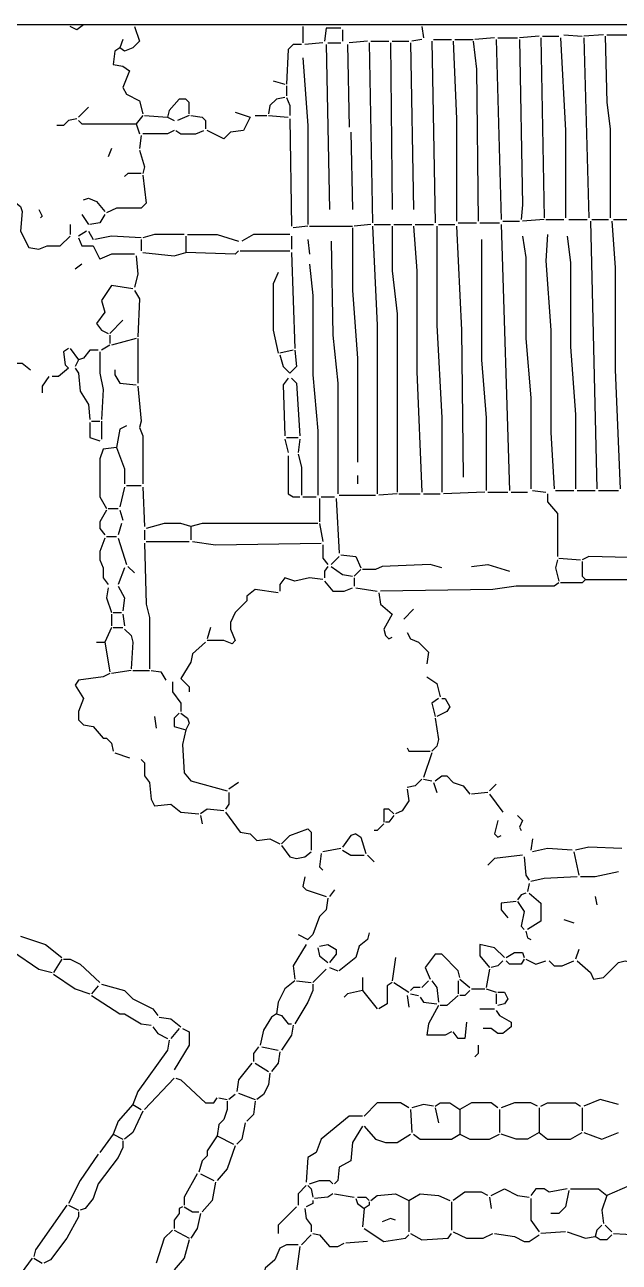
# Model space of a CAD drawing. Header units: millimetres. Extents: x 0 to 150953, y 0 to 85148.
# Drawn here: x 47772 to 58618, y 62566 to 85148 of the extents above; entities that cross this region are included whole.
import ezdxf

# ---------------------------------------------------------------- set-up
doc = ezdxf.new("R2010")
doc.units = ezdxf.units.MM
doc.layers.add('ANNOTATION', color=3, linetype='Continuous')
doc.layers.add('LINEWORK', color=7, linetype='Continuous')

msp = doc.modelspace()

# ---------------------------------------------------------------- linework, layer by layer
at = {"layer": 'ANNOTATION'}
msp.add_lwpolyline([(0, 0), (150953, 0), (150953, 85148), (0, 85148)], close=True, dxfattribs=at)
at = {"layer": 'LINEWORK'}
for points in [[(48841, 85148), (48721, 85058), (48600, 85118)], [(49775, 85118), (49866, 84847), (49745, 84726), (49594, 84666), (49504, 84726)], [(52848, 85118), (52848, 84817)], [(53541, 85088), (53270, 85088), (53240, 84847)], [(53572, 85058), (53572, 84847)], [(55018, 85118), (55048, 84907)], [(57157, 84937), (56796, 84907)], [(57217, 84937), (57519, 84937)], [(57609, 84967), (57941, 84937)], [(58332, 84967), (57971, 84937)], [(58362, 84937), (58392, 83732), (58453, 83250), (58453, 81623)], [(58392, 84967), (58754, 84967)], [(49504, 84726), (49414, 84666), (49384, 84425), (49564, 84395), (49685, 84305), (49564, 84003), (49625, 83883), (49866, 83762), (49926, 83521)], [(49564, 84877), (49504, 84726)], [(52818, 84787), (52668, 84787), (52577, 84696), (52547, 84063)], [(53210, 84817), (52879, 84787)], [(53270, 84787), (53331, 81774)], [(53300, 84817), (53541, 84817)], [(53662, 84787), (53692, 83280)], [(54024, 84847), (53692, 84817)], [(54054, 84817), (54114, 81533)], [(54084, 84847), (54415, 84847)], [(54445, 84817), (54476, 81774)], [(54476, 84847), (54777, 84847)], [(54807, 84817), (54867, 81774)], [(55018, 84877), (54837, 84847)], [(55199, 84847), (55259, 81533)], [(55229, 84877), (55560, 84877)], [(55590, 84847), (55651, 83431), (55651, 81563)], [(55620, 84877), (55952, 84877)], [(55952, 84847), (56012, 84335), (56042, 81563)], [(56344, 84907), (55982, 84877)], [(56374, 84877), (56464, 81593)], [(56404, 84907), (56765, 84907)], [(56796, 84877), (56856, 81864), (56826, 81593)], [(57187, 84907), (57248, 81623)], [(57549, 84907), (57639, 83220), (57639, 81623)], [(57971, 84907), (58061, 81623)], [(52848, 84546), (52939, 83310), (52939, 81502)], [(52306, 84124), (52517, 84063)], [(52547, 84033), (52547, 83853)], [(50770, 83521), (50770, 83732), (50709, 83792), (50589, 83792), (50408, 83581), (50378, 83461)], [(52517, 83822), (52366, 83792), (52246, 83672), (52216, 83521)], [(52547, 83822), (52607, 83672), (52607, 83491)], [(48932, 83642), (48751, 83461)], [(48721, 83431), (48570, 83401), (48480, 83310), (48359, 83310)], [(48751, 83401), (48811, 83340), (49805, 83340)], [(49926, 83491), (49805, 83340)], [(49805, 83340), (49866, 83160)], [(49956, 83491), (50378, 83461)], [(50378, 83461), (50498, 83401)], [(50770, 83491), (50559, 83401)], [(50800, 83491), (51011, 83461), (51071, 83401), (51071, 83250)], [(51884, 83461), (51764, 83220), (51523, 83190), (51402, 83069), (51101, 83220)], [(51613, 83551), (51884, 83461)], [(51975, 83491), (52186, 83491)], [(52216, 83491), (52577, 83461)], [(52607, 83431), (52638, 81472)], [(49896, 83129), (49866, 82888)], [(50498, 83220), (50378, 83160), (49926, 83160)], [(50528, 83220), (50619, 83160), (50890, 83160), (51041, 83220)], [(53722, 83190), (53752, 81774)], [(49353, 82888), (49293, 82738)], [(49866, 82858), (49956, 82557), (49926, 82436)], [(49896, 82436), (49655, 82436), (49594, 82376)], [(49926, 82406), (49986, 81894), (49896, 81804), (49444, 81804), (49263, 81713)], [(48841, 81954), (48932, 81984), (49082, 81924), (49233, 81743)], [(47576, 81924), (47696, 81834), (47726, 81743), (47696, 81382), (47847, 81081), (48028, 81050), (48178, 81111), (48419, 81111), (48600, 81291)], [(48028, 81774), (48088, 81653), (48058, 81623)], [(48811, 81683), (48932, 81502)], [(49233, 81683), (49142, 81533), (48962, 81502)], [(55681, 81533), (56012, 81533)], [(56072, 81533), (56434, 81533)], [(56494, 81563), (56796, 81563)], [(57248, 81593), (56856, 81563)], [(57278, 81593), (57609, 81593)], [(57699, 81593), (58031, 81593)], [(58091, 81563), (58212, 76682)], [(58121, 81593), (58423, 81593)], [(58483, 81563), (58543, 80719), (58543, 78851), (58634, 76682)], [(58513, 81593), (58814, 81593)], [(48600, 81502), (48600, 81322)], [(48901, 81382), (48751, 81291)], [(48932, 81382), (49022, 81231)], [(50679, 81322), (50137, 81322), (49926, 81261)], [(50739, 81322), (51282, 81322), (51673, 81201)], [(52607, 81322), (51945, 81322), (51734, 81201)], [(52939, 81472), (52668, 81442)], [(52969, 81472), (53752, 81472)], [(53752, 81442), (53752, 80297), (53843, 79062), (53843, 77164)], [(54084, 81502), (53783, 81472)], [(54114, 81472), (54204, 79664), (54204, 76591)], [(54144, 81502), (54445, 81502)], [(54476, 81472), (54476, 80659), (54566, 79875), (54566, 76621)], [(54506, 81502), (54837, 81502)], [(54867, 81472), (54927, 80659), (54927, 78821), (55018, 76621)], [(54897, 81502), (55229, 81502)], [(55289, 81472), (55289, 79664), (55379, 77977), (55379, 76621)], [(55319, 81502), (55620, 81502)], [(55651, 81472), (55741, 79574), (55771, 76892)], [(56464, 81502), (56615, 76651)], [(57308, 81322), (57278, 80840), (57368, 79574), (57368, 77706), (57428, 76682)], [(48751, 81261), (48811, 81111), (49022, 81111)], [(49022, 81111), (49142, 80870)], [(49896, 81261), (49353, 81291), (49052, 81231)], [(49896, 81231), (49896, 81020)], [(50709, 81291), (50709, 80990)], [(52638, 81291), (52638, 81050)], [(52939, 81231), (52969, 80960)], [(53361, 81201), (53391, 79484), (53481, 78610), (53481, 76591)], [(56103, 81231), (56103, 79032), (56193, 77977), (56193, 76651)], [(56856, 81291), (56916, 80900), (56916, 79423), (57006, 78339), (57006, 76682)], [(57669, 81291), (57730, 80809), (57730, 79273), (57820, 78037), (57820, 76682)], [(49775, 80960), (49353, 80960), (49142, 80870)], [(49805, 80930), (49835, 80598), (49775, 80357)], [(49926, 80990), (50498, 80930), (50709, 80990)], [(51673, 81020), (51613, 80960), (50709, 80990)], [(51704, 81020), (52607, 81020)], [(52638, 80990), (52698, 79243)], [(48811, 80779), (48691, 80689)], [(52397, 80629), (52306, 80418), (52306, 79574), (52397, 79152)], [(52969, 80779), (53029, 80207), (53029, 78761), (53120, 77736), (53120, 76561)], [(49745, 80327), (49353, 80388), (49173, 80116), (49233, 79905), (49082, 79695), (49173, 79574), (49293, 79514)], [(49775, 80297), (49866, 80147), (49835, 79454)], [(49564, 79755), (49323, 79514)], [(49323, 79303), (49173, 79212)], [(49323, 79484), (49323, 79333)], [(49805, 79423), (49353, 79303)], [(49835, 79423), (49835, 78610)], [(48570, 79243), (48480, 79182), (48510, 78941), (48570, 78881)], [(48600, 79243), (48751, 79032)], [(49112, 79212), (48962, 79212), (48841, 79062), (48751, 79032)], [(49142, 79182), (49142, 78791), (49203, 78489), (49173, 77947)], [(52668, 79212), (52427, 79152)], [(52427, 79122), (52487, 78911), (52607, 78791)], [(52698, 79212), (52728, 78911), (52607, 78791)], [(47576, 78971), (47726, 78971), (47877, 78851)], [(48570, 78881), (48389, 78730), (48269, 78730)], [(48751, 79032), (48691, 78911)], [(48691, 78881), (48751, 78791), (48781, 78459), (48932, 78218), (48962, 77947)], [(49414, 78851), (49414, 78761), (49504, 78610), (49805, 78580)], [(48208, 78730), (48088, 78550), (48088, 78429)], [(52577, 78700), (52487, 78580), (52517, 77646)], [(52638, 78700), (52728, 78610), (52788, 77646)], [(49835, 78550), (49896, 77917), (49866, 77796), (49926, 77646), (49926, 76772)], [(48992, 77917), (49142, 77917)], [(49173, 77917), (49173, 77585)], [(48962, 77887), (48962, 77616), (49142, 77555)], [(49625, 77826), (49504, 77766), (49444, 77435)], [(52517, 77585), (52577, 77344)], [(52547, 77616), (52758, 77616)], [(52788, 77585), (52758, 77344)], [(49203, 77405), (49142, 77224), (49142, 76531), (49263, 76320)], [(49444, 77435), (49203, 77405)], [(49444, 77435), (49594, 77043), (49594, 76772)], [(52577, 77284), (52577, 76591), (52668, 76531), (52788, 76531)], [(52758, 77314), (52818, 77073), (52818, 76561)], [(53843, 76923), (53843, 76772)], [(49594, 76712), (49504, 76350)], [(49625, 76742), (49896, 76742)], [(49926, 76712), (49956, 75989)], [(53511, 76561), (54174, 76561)], [(54566, 76591), (54234, 76561)], [(54596, 76591), (54988, 76591)], [(55048, 76591), (55349, 76591)], [(56163, 76621), (55410, 76591)], [(56223, 76621), (56585, 76621)], [(56645, 76621), (56946, 76621)], [(57037, 76651), (57278, 76621)], [(57308, 76591), (57308, 76441), (57489, 76230), (57489, 75446)], [(57458, 76651), (57790, 76651)], [(57850, 76651), (58182, 76651)], [(58242, 76651), (58603, 76651)], [(52848, 76531), (53090, 76531)], [(53150, 76501), (53150, 76079)], [(53180, 76531), (53421, 76531)], [(53451, 76501), (53511, 75506)], [(49263, 76290), (49142, 76079), (49142, 75958), (49233, 75838)], [(49293, 76320), (49474, 76320)], [(49504, 76290), (49564, 76109)], [(49534, 76049), (49474, 75838)], [(49956, 75928), (49956, 75748)], [(50800, 75989), (50619, 76049), (50318, 76049), (49986, 75958)], [(53120, 76049), (51011, 76049), (50800, 75989)], [(50800, 75989), (50800, 75748)], [(53150, 76049), (53210, 75717)], [(49233, 75778), (49142, 75537), (49142, 75386), (49203, 75235), (49203, 75055), (49293, 74934)], [(49263, 75808), (49444, 75808)], [(49474, 75778), (49625, 75296)], [(49956, 75687), (49986, 74572), (50046, 74331), (50046, 73397)], [(49986, 75717), (50770, 75717)], [(50830, 75717), (51252, 75657), (53180, 75687)], [(53210, 75657), (53210, 75416), (53300, 75296)], [(53511, 75446), (53361, 75296)], [(53541, 75476), (53813, 75446), (53903, 75235)], [(59266, 75416), (58061, 75446), (57941, 75386)], [(49594, 75235), (49474, 74934)], [(49655, 75265), (49775, 75145)], [(53300, 75265), (53240, 75175), (53240, 75055)], [(53361, 75265), (53572, 75115), (53752, 75085)], [(53903, 75205), (53783, 75085)], [(55379, 75235), (55169, 75296), (54295, 75265), (54174, 75205), (53933, 75205)], [(55922, 75265), (56223, 75296), (56615, 75175)], [(57489, 75386), (57458, 75235), (57519, 74994)], [(57519, 75416), (57910, 75386)], [(57941, 75356), (57941, 75085), (58001, 75024)], [(53210, 75024), (52969, 75055), (52698, 74994), (52517, 75055), (52427, 74934), (52427, 74813)], [(53240, 74994), (53391, 74813), (53602, 74813), (53752, 74874)], [(53783, 75055), (53783, 74904)], [(58001, 75024), (57941, 74964), (57549, 74964)], [(58001, 75024), (59085, 75024)], [(49293, 74874), (49263, 74693), (49353, 74422)], [(49474, 74904), (49594, 74693), (49564, 74452)], [(52397, 74783), (51975, 74844), (51824, 74723), (51824, 74633), (51613, 74422), (51523, 74241), (51523, 74120), (51613, 73910), (51553, 73849), (51402, 73910), (51101, 73910)], [(53813, 74874), (54204, 74813)], [(54234, 74783), (54265, 74572), (54476, 74392), (54325, 74120), (54355, 74000), (54415, 73940), (54476, 73970)], [(57519, 74964), (57428, 74904), (56735, 74904), (56313, 74844), (54265, 74813)], [(49353, 74392), (49353, 74181)], [(49384, 74422), (49534, 74422)], [(49564, 74392), (49594, 74181)], [(54867, 74482), (54686, 74301)], [(49353, 74151), (49233, 73879)], [(49384, 74151), (49564, 74151)], [(49594, 74120), (49715, 74000), (49745, 73879), (49715, 73397)], [(51161, 74151), (51101, 73940)], [(49082, 73879), (49233, 73879)], [(49233, 73879), (49323, 73337)], [(51071, 73879), (50830, 73669), (50800, 73518), (50619, 73217)], [(54747, 74060), (54807, 73940), (54958, 73879), (55138, 73699), (55108, 73488)], [(49323, 73307), (49203, 73247), (48751, 73186), (48691, 73096), (48841, 72855), (48751, 72614), (48751, 72463), (48841, 72373), (49022, 72343), (49203, 72132), (49263, 72132), (49353, 72041), (49384, 71891)], [(49715, 73367), (49353, 73307)], [(49745, 73367), (50046, 73367)], [(50077, 73367), (50257, 73337), (50348, 73186)], [(50619, 73217), (50770, 73066), (50770, 72976)], [(55108, 73247), (55289, 73126), (55349, 72885)], [(50468, 73156), (50468, 72976), (50619, 72765), (50619, 72614)], [(55319, 72855), (55199, 72765), (55259, 72524)], [(55379, 72855), (55440, 72855), (55530, 72704), (55470, 72614), (55289, 72524)], [(50137, 72524), (50167, 72313)], [(50589, 72584), (50498, 72493), (50498, 72343), (50709, 72283)], [(50619, 72584), (50739, 72493), (50770, 72403), (50709, 72283)], [(55259, 72493), (55319, 72102), (55289, 71981), (55199, 71891)], [(50709, 72283), (50649, 72011), (50679, 71499), (50800, 71348), (51463, 71168)], [(49414, 71861), (49685, 71770)], [(54747, 71951), (54777, 71891), (55169, 71891)], [(55199, 71861), (55048, 71409)], [(49896, 71740), (49956, 71680), (49956, 71439), (50046, 71318), (50077, 71017), (50137, 70897), (50438, 70927), (50619, 70776), (50950, 70746)], [(55018, 71379), (54897, 71258), (54747, 71228)], [(55048, 71379), (55199, 71348)], [(55259, 71348), (55379, 71439), (55470, 71439), (55590, 71318), (55771, 71258), (55892, 71107)], [(51493, 71138), (51493, 70927), (51432, 70836)], [(51673, 71318), (51493, 71198)], [(54747, 71198), (54777, 70987)], [(55229, 71318), (55289, 71138)], [(56223, 71138), (55922, 71107)], [(56374, 71288), (56253, 71168)], [(54777, 70987), (54656, 70806), (54536, 70746)], [(56253, 71107), (56494, 70776)], [(51402, 70806), (51101, 70836), (50980, 70746)], [(50980, 70716), (51011, 70565)], [(51432, 70776), (51704, 70414), (51884, 70384), (52005, 70264), (52246, 70294), (52427, 70204)], [(54506, 70746), (54415, 70836), (54325, 70836), (54325, 70595)], [(54506, 70716), (54415, 70595), (54355, 70595)], [(56765, 70716), (56856, 70625), (56796, 70505), (56826, 70445)], [(52457, 70204), (52607, 70354), (52939, 70475), (52999, 70414), (52999, 70083)], [(54325, 70565), (54204, 70445), (54144, 70445)], [(56404, 70625), (56344, 70384), (56404, 70324), (56464, 70354)], [(53813, 70384), (53722, 70354), (53572, 70143)], [(53813, 70384), (53903, 70324), (53993, 70023)], [(57037, 70294), (57006, 70083)], [(52457, 70173), (52607, 69962), (52728, 69932), (52879, 69962), (52999, 70053)], [(53180, 70023), (53150, 69782), (53210, 69721)], [(53541, 70113), (53210, 70053)], [(53572, 70083), (53722, 69993), (53963, 69993)], [(57760, 70083), (57308, 70113), (57037, 70053)], [(57790, 70053), (57880, 69631)], [(58664, 70113), (58061, 70143), (57820, 70083)], [(54024, 69993), (54144, 69872)], [(56856, 69993), (56344, 69932), (56223, 69812)], [(56886, 69962), (56916, 69631), (56976, 69541)], [(52879, 69601), (52848, 69420), (52909, 69360), (53270, 69239)], [(57850, 69601), (57248, 69571), (57006, 69511)], [(58603, 69691), (58182, 69601), (57910, 69601)], [(53421, 69360), (53331, 69239)], [(56976, 69480), (56946, 69330)], [(53300, 69209), (53270, 68998), (53150, 68878), (53029, 68546), (52939, 68456)], [(56735, 69149), (56464, 69119), (56464, 68998), (56585, 68848)], [(56916, 69300), (56826, 69269), (56765, 69179)], [(56765, 69149), (56886, 68968), (56826, 68697), (56886, 68637)], [(56976, 69300), (57187, 69119), (57187, 68787), (56946, 68637)], [(58182, 69239), (58212, 69089)], [(57609, 68818), (57790, 68757)], [(47696, 68516), (48148, 68366), (48449, 68125)], [(52758, 68546), (52939, 68456)], [(54054, 68577), (54024, 68456), (53873, 68335), (53813, 68125), (53511, 67884)], [(56916, 68607), (56946, 68486), (57006, 68456)], [(47546, 68245), (48028, 67914), (48269, 67853)], [(52909, 68366), (52668, 67974), (52698, 67733)], [(53120, 68305), (53150, 68155), (53300, 68034)], [(53150, 68335), (53300, 68366), (53451, 68275), (53451, 68185), (53331, 68034)], [(56524, 68125), (56344, 68305), (56072, 68366), (56072, 68155), (56253, 67944)], [(56555, 68125), (56705, 68215), (56856, 68215), (56886, 68125)], [(57880, 68275), (57820, 68094)], [(48449, 68094), (48299, 67853)], [(48480, 68094), (48600, 68094), (48781, 68004), (49142, 67673)], [(54536, 68125), (54476, 67703)], [(55711, 67763), (55681, 67884), (55379, 68185), (55259, 68185), (55078, 67944), (55169, 67733)], [(56494, 68064), (56404, 67974), (56283, 67944)], [(56886, 68094), (56826, 68004), (56615, 68004), (56555, 68064)], [(56916, 68094), (57097, 68004), (57278, 68064)], [(57338, 68064), (57428, 67974), (57579, 67974), (57790, 68064)], [(57850, 68064), (58091, 67853), (58151, 67733), (58332, 67763), (58603, 68034), (58724, 68064), (58965, 68004)], [(48299, 67823), (48691, 67552), (48962, 67462)], [(53270, 67914), (53029, 67673)], [(53331, 67944), (53481, 67884)], [(53933, 67763), (53933, 67522)], [(56253, 67914), (56193, 67582)], [(49112, 67612), (48992, 67462)], [(49173, 67642), (49594, 67522), (49745, 67371), (50107, 67191), (50197, 67070)], [(52698, 67703), (52517, 67552), (52397, 67311), (52366, 67100)], [(53029, 67642), (53029, 67522), (52939, 67311), (52698, 66919)], [(52728, 67703), (52999, 67673)], [(54476, 67673), (54385, 67612), (54385, 67281), (54234, 67191)], [(54506, 67673), (54777, 67492)], [(54988, 67582), (54867, 67582), (54807, 67522)], [(55138, 67703), (55018, 67582)], [(55199, 67703), (55289, 67582), (55319, 67311)], [(55681, 67703), (55681, 67462)], [(55711, 67733), (55892, 67582)], [(55922, 67552), (56163, 67552)], [(56193, 67552), (56374, 67492)], [(48992, 67432), (49504, 67100), (49594, 67100), (49896, 66919), (50077, 66889)], [(53933, 67522), (53662, 67462), (53602, 67401)], [(53933, 67522), (54204, 67191)], [(54747, 67432), (54777, 67221)], [(54807, 67462), (54958, 67432)], [(54988, 67401), (55048, 67311), (55289, 67281)], [(55681, 67432), (55470, 67251), (55349, 67251)], [(55892, 67522), (55801, 67432), (55711, 67432)], [(56374, 67462), (56374, 67281)], [(56404, 67492), (56524, 67492), (56585, 67371), (56524, 67281), (56404, 67251)], [(52366, 67100), (52276, 67040), (52125, 66799), (52065, 66528)], [(52366, 67100), (52457, 67070), (52577, 66919), (52638, 66919)], [(55319, 67251), (55138, 66919), (55108, 66708)], [(56072, 67191), (56344, 67191)], [(56374, 67160), (56434, 67070), (56645, 66949), (56645, 66859), (56494, 66739), (56404, 66739), (56283, 66829), (56133, 66829)], [(50107, 66859), (50197, 66739), (50378, 66648)], [(50227, 67040), (50438, 67010), (50619, 66859)], [(52668, 66889), (52638, 66708), (52457, 66437)], [(55831, 66949), (55801, 66648), (55681, 66648), (55590, 66769)], [(50589, 66829), (50438, 66648)], [(50649, 66829), (50770, 66769), (50770, 66528), (50498, 66076)], [(55560, 66769), (55440, 66708), (55108, 66708)], [(50408, 66618), (50378, 66437), (49835, 65684), (49745, 65443)], [(52035, 66498), (51945, 66377), (51945, 66226)], [(52095, 66498), (52397, 66437)], [(52427, 66407), (52397, 66196), (52276, 66046)], [(56042, 66528), (56042, 66377), (55982, 66317)], [(51914, 66196), (51673, 65895), (51643, 65684)], [(51975, 66196), (52216, 66046)], [(52246, 66015), (52216, 65805), (52125, 65624), (52005, 65533)], [(50498, 65925), (49956, 65353)], [(50528, 65925), (50619, 65895), (51071, 65473), (51221, 65473), (51282, 65563)], [(51463, 65503), (51463, 65353), (51402, 65172), (51312, 65081), (51282, 64870)], [(51312, 65563), (51463, 65533)], [(51613, 65624), (51493, 65533)], [(51673, 65654), (51975, 65533)], [(51975, 65503), (51945, 65262), (51824, 65142)], [(58603, 65443), (58272, 65533), (57971, 65413)], [(49745, 65443), (49474, 65142), (49384, 64901)], [(49926, 65322), (49745, 64931), (49594, 64810)], [(49745, 65443), (49896, 65353)], [(54777, 65383), (54626, 65473), (54204, 65473), (53963, 65232)], [(54807, 65353), (54837, 64931)], [(55229, 65413), (55048, 65443), (54837, 65383)], [(55259, 65413), (55349, 65473), (55530, 65473), (55711, 65353)], [(55259, 65383), (55319, 65112)], [(56404, 65383), (56283, 65473), (55922, 65473), (55711, 65353)], [(55711, 65353), (55711, 64901)], [(56434, 65353), (56434, 64931)], [(57127, 65413), (57006, 65473), (56705, 65473), (56464, 65383)], [(57157, 65383), (57157, 64931)], [(57187, 65413), (57308, 65473), (57820, 65473), (57910, 65413)], [(57941, 65383), (57941, 64961)], [(51794, 65112), (51734, 64810), (51643, 64720)], [(53933, 65232), (53692, 65232), (53180, 64810), (53090, 64569), (52939, 64479), (52909, 64027)], [(53933, 65051), (53752, 64750), (53722, 64419), (53511, 64298), (53481, 64057), (53421, 63997)], [(53963, 65051), (54174, 64810), (54355, 64750), (54566, 64750), (54807, 64901)], [(49384, 64901), (49142, 64569)], [(49384, 64901), (49564, 64810)], [(51282, 64870), (51101, 64599), (51101, 64509), (51011, 64419), (50950, 64208)], [(51282, 64870), (51583, 64720)], [(54867, 64901), (54988, 64810), (55560, 64810), (55711, 64901)], [(55711, 64901), (55892, 64810), (56253, 64810), (56434, 64901)], [(57157, 64931), (56946, 64810), (56735, 64810), (56464, 64901)], [(57157, 64931), (57308, 64810), (57730, 64810), (57941, 64931)], [(57971, 64931), (58302, 64810), (58603, 64931)], [(49564, 64780), (49564, 64660), (49474, 64479), (49112, 63997), (49022, 63726), (48871, 63545), (48781, 63515)], [(51613, 64690), (51463, 64268), (51282, 64057)], [(49112, 64539), (48781, 64057), (48570, 63635)], [(50920, 64177), (50679, 63756), (50679, 63605)], [(50980, 64177), (51221, 64057)], [(51252, 64027), (51191, 63695), (51011, 63484)], [(52909, 63967), (52758, 63816), (52758, 63605)], [(52939, 63967), (52999, 63906), (53029, 63756)], [(52969, 63997), (53150, 64057), (53331, 64057), (53391, 63997)], [(59055, 63816), (58814, 63967), (58392, 63786)], [(53029, 63695), (53029, 63635), (52909, 63575)], [(53391, 63816), (53300, 63756), (53059, 63726)], [(53421, 63816), (53783, 63756)], [(53813, 63726), (53843, 63635), (53963, 63545)], [(53843, 63756), (53993, 63756), (54054, 63695)], [(54084, 63695), (54204, 63786), (54536, 63816), (54777, 63695)], [(54777, 63695), (54988, 63816), (55319, 63786), (55530, 63695)], [(54777, 63695), (54777, 63123)], [(56223, 63786), (56103, 63846), (55801, 63846), (55590, 63695)], [(56253, 63756), (56283, 63545)], [(56283, 63786), (56524, 63906), (56765, 63786), (56976, 63756)], [(57669, 63906), (57338, 63846), (57248, 63906), (57097, 63906), (57006, 63786)], [(57006, 63726), (57006, 63334), (57157, 63123)], [(57699, 63876), (57639, 63575), (57519, 63454), (57368, 63454)], [(57730, 63906), (58242, 63906), (58392, 63786)], [(58392, 63786), (58302, 63515), (58332, 63274)], [(48540, 63605), (47967, 62791), (47937, 62671)], [(48751, 63484), (48751, 63394), (48540, 63002), (48239, 62611), (48118, 62550)], [(48570, 63605), (48751, 63515)], [(50649, 63575), (50589, 63545), (50589, 63454), (50498, 63334), (50498, 63183)], [(50679, 63575), (50830, 63484), (50950, 63484)], [(52728, 63575), (52397, 63243), (52397, 63093)], [(52879, 63545), (52909, 63364), (52999, 63243), (52999, 63123)], [(53963, 63545), (53933, 63213)], [(54054, 63665), (54054, 63605), (53963, 63545)], [(55560, 63665), (55560, 63153)], [(50980, 63454), (50920, 63183), (50800, 63002)], [(54536, 63334), (54445, 63364), (54295, 63304)], [(58302, 63243), (58212, 63153), (58182, 63033)], [(58362, 63243), (58483, 63123)], [(50468, 63153), (50318, 63002), (50167, 62550)], [(50498, 63153), (50770, 63002)], [(52999, 63063), (52818, 62882)], [(53029, 63093), (53150, 63063), (53331, 62852), (53481, 62852), (53602, 62912)], [(53963, 63183), (54325, 62942), (54717, 63002), (54777, 63063)], [(54807, 63093), (55018, 62972), (55500, 63002), (55560, 63093)], [(55590, 63123), (55831, 63002), (56133, 63002), (56313, 63093)], [(56344, 63093), (56705, 63033), (56886, 62942), (56976, 62942), (57157, 63063)], [(57639, 63123), (57187, 63093)], [(57669, 63123), (58001, 63002), (58182, 63033)], [(58483, 63063), (58392, 62972), (58272, 62972), (58182, 63033)], [(58513, 63093), (58965, 63063)], [(50770, 62972), (50679, 62641), (50498, 62430)], [(52758, 62882), (52547, 62882), (52427, 62822), (52336, 62611), (52156, 62460), (52125, 62279)], [(52788, 62852), (52728, 62400), (52668, 62219), (52547, 62098)], [(54024, 62942), (53632, 62912)], [(47907, 62641), (47485, 62068), (47455, 61918)], [(47937, 62641), (48088, 62550)]]:
    msp.add_lwpolyline(points, dxfattribs=at)

doc.saveas('drawing.dxf')
